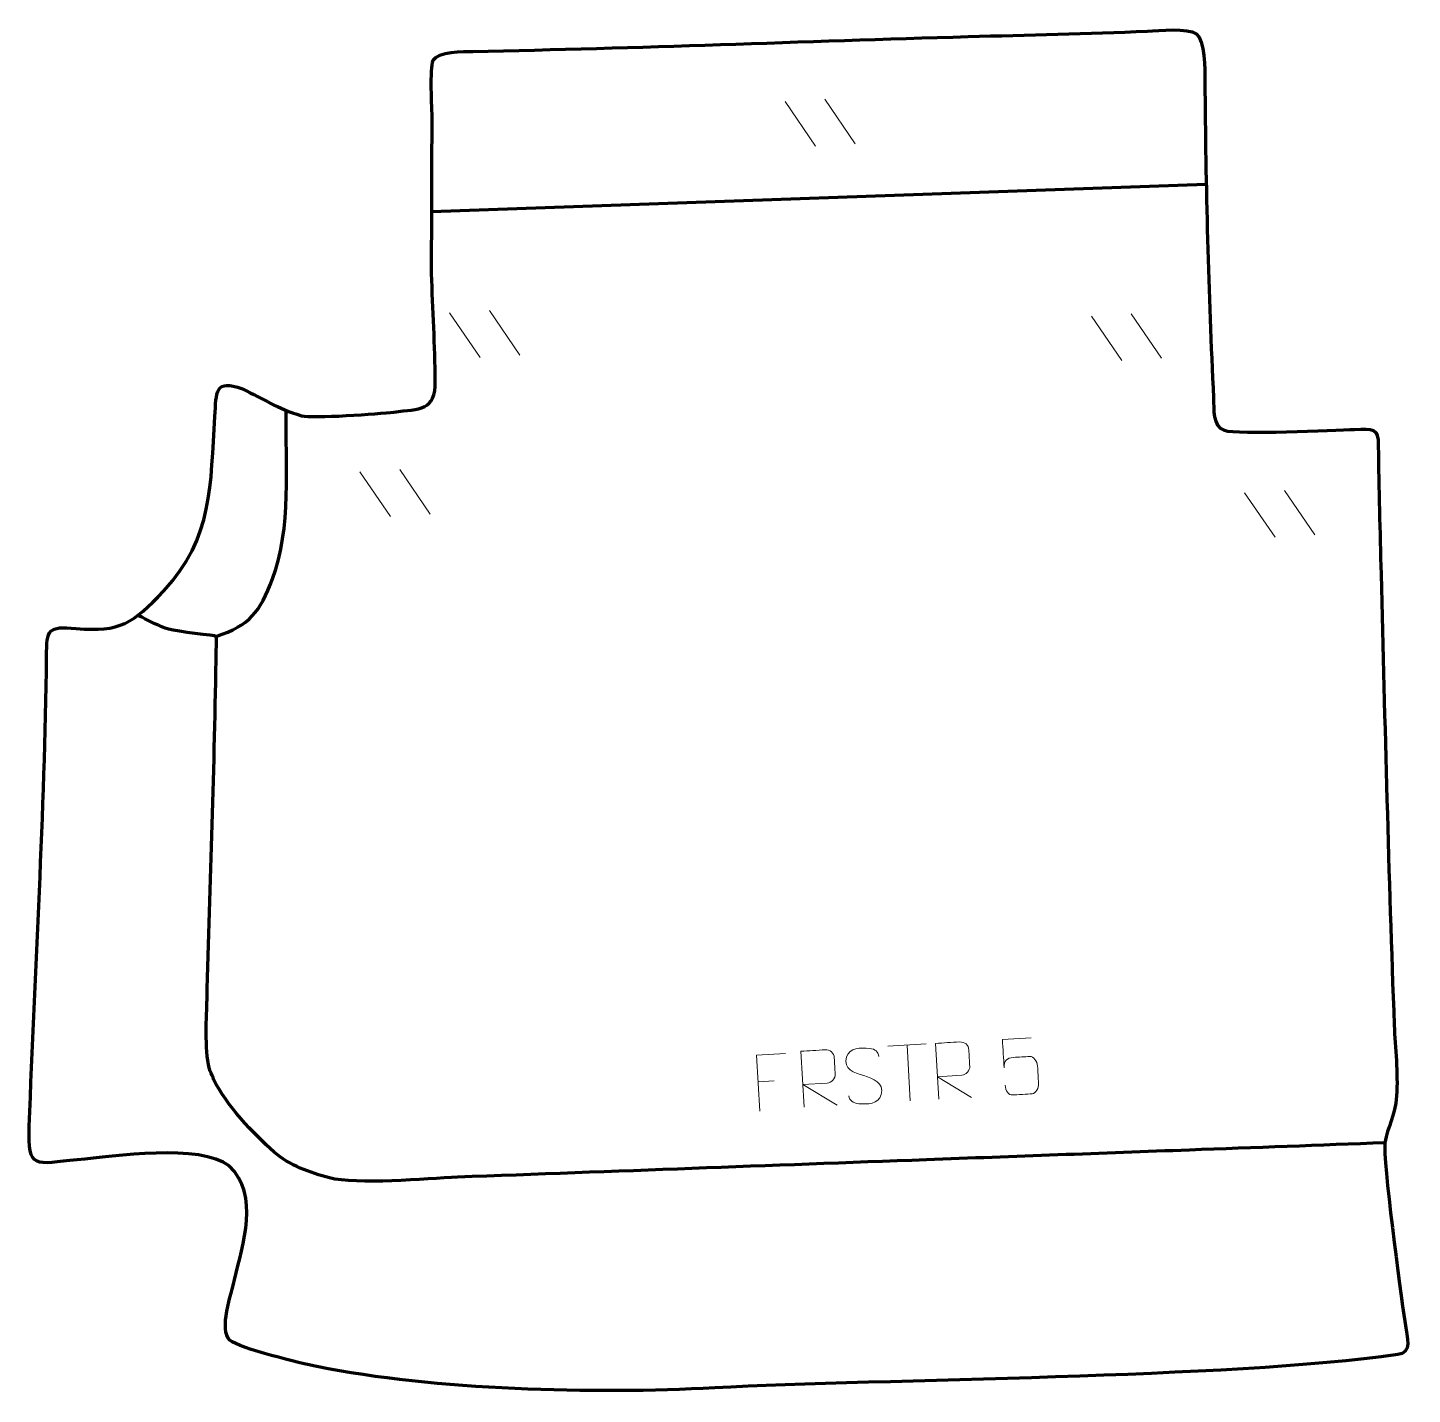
# Model space of a CAD drawing. Header units: millimetres. Extents: x -299 to 317, y -301 to 308.
import ezdxf

# ---------------------------------------------------------------- set-up
doc = ezdxf.new("R2010")
doc.units = ezdxf.units.MM
doc.header["$MEASUREMENT"] = 0
doc.layers.add('layer 1', color=7, linetype='Continuous', plot=False)
doc.layers.add('layer 2', color=7, linetype='Continuous')
doc.layers.add('layer 3', color=7, linetype='Continuous')

msp = doc.modelspace()

# ---------------------------------------------------------------- linework, layer by layer
at = {"layer": 'layer 1', "color": 250, "lineweight": 9}
for points in [[(38.0901, 274.9802), (38.0901, 274.9802), (51.6324, 255.1926), (51.6324, 255.1926)], [(55.7897, 276.0151), (55.7897, 276.0151), (69.3321, 256.2275), (69.3321, 256.2275)], [(-111.1873, 180.8563), (-111.1873, 180.8563), (-97.6449, 161.0688), (-97.6449, 161.0688)], [(-93.4876, 181.8912), (-93.4876, 181.8912), (-79.9452, 162.1037), (-79.9452, 162.1037)], [(174.4688, 179.4661), (174.4688, 179.4661), (188.0112, 159.6785), (188.0112, 159.6785)], [(192.1685, 180.5009), (192.1685, 180.5009), (205.7109, 160.7134), (205.7109, 160.7134)], [(-133.4001, 111.1242), (-133.4001, 111.1242), (-119.8577, 91.3366), (-119.8577, 91.3366)], [(-151.0998, 110.0893), (-151.0998, 110.0893), (-137.5574, 90.3017), (-137.5574, 90.3017)], [(242.679, 100.7633), (242.679, 100.7633), (256.2213, 80.9757), (256.2213, 80.9757)], [(260.3786, 101.7982), (260.3786, 101.7982), (273.921, 82.0106), (273.921, 82.0106)], [(83.9196, -145.6215), (83.9196, -145.6215), (100.8779, -144.63), (100.8779, -144.63)], [(93.8541, -170.0133), (93.8541, -170.0133), (92.3976, -145.1023), (92.3976, -145.1023)], [(26.0719, -161.4783), (26.0719, -161.4783), (33.2278, -161.0599), (33.2278, -161.0599)]]:
    msp.add_open_spline(points, degree=3, dxfattribs=at)
for points, knots in [([(46.6025, -172.7759), (46.6025, -172.7759), (45.146, -147.865), (45.146, -147.865), (45.146, -147.865), (48.7346, -147.6552), (52.324, -147.4453), (55.9131, -147.2354), (55.9131, -147.2354), (58.2366, -147.1373), (59.8782, -148.5339), (60.0123, -150.8965), (60.0123, -150.8965), (60.1307, -152.9286), (60.3092, -155.9827), (60.4285, -158.0153), (60.4285, -158.0153), (60.5315, -159.8879), (58.8356, -161.9322), (56.8306, -162.0686), (56.8306, -162.0686), (56.8306, -162.0686), (46.0134, -162.701), (46.0134, -162.701), (46.0134, -162.701), (46.0134, -162.701), (61.2323, -171.9205), (61.2323, -171.9205)], [0, 0, 0, 0, 0.125, 0.125, 0.125, 0.125, 0.25, 0.25, 0.25, 0.25, 0.375, 0.375, 0.375, 0.375, 0.5, 0.5, 0.5, 0.5, 0.625, 0.625, 0.625, 0.625, 0.75, 0.75, 0.75, 0.75, 1, 1, 1, 1]), ([(73.1597, -158.7251), (68.8328, -157.5052), (63.8283, -155.999), (65.5078, -150.371), (65.5078, -150.371), (66.767, -146.1504), (71.9944, -146.234), (75.627, -146.6237), (75.627, -146.6237), (78.5105, -146.9331), (79.4446, -148.0938), (79.8763, -150.1562)], [0, 0, 0, 0, 0.25, 0.25, 0.25, 0.25, 0.5, 0.5, 0.5, 0.5, 1, 1, 1, 1]), ([(106.5002, -169.2739), (106.5002, -169.2739), (105.0437, -144.3629), (105.0437, -144.3629), (105.0437, -144.3629), (108.6323, -144.1531), (112.2217, -143.9432), (115.8108, -143.7333), (115.8108, -143.7333), (118.1343, -143.6353), (119.7759, -145.0318), (119.91, -147.3944), (119.91, -147.3944), (120.0284, -149.4265), (120.2069, -152.4807), (120.3262, -154.5132), (120.3262, -154.5132), (120.4292, -156.3858), (118.7333, -158.4301), (116.7283, -158.5665), (116.7283, -158.5665), (116.7283, -158.5665), (105.9111, -159.199), (105.9111, -159.199), (105.9111, -159.199), (105.9111, -159.199), (121.1299, -168.4185), (121.1299, -168.4185)], [0, 0, 0, 0, 0.125, 0.125, 0.125, 0.125, 0.25, 0.25, 0.25, 0.25, 0.375, 0.375, 0.375, 0.375, 0.5, 0.5, 0.5, 0.5, 0.625, 0.625, 0.625, 0.625, 0.75, 0.75, 0.75, 0.75, 1, 1, 1, 1]), ([(147.6983, -141.8909), (147.6983, -141.8909), (134.8685, -142.6411), (134.8685, -142.6411), (134.8685, -142.6411), (135.1158, -146.8645), (135.3627, -151.0881), (135.6094, -155.3121), (135.6094, -155.3121), (135.4159, -152.0077), (136.9815, -150.8425), (139.7852, -150.618), (139.7852, -150.618), (142.2206, -150.4753), (144.656, -150.3329), (147.091, -150.1908), (147.091, -150.1908), (148.7376, -150.0877), (150.349, -152.3781), (150.4982, -154.4416), (150.4982, -154.4416), (150.6489, -157.0245), (150.7999, -159.6077), (150.9513, -162.191), (150.9513, -162.191), (151.1117, -164.1443), (149.7571, -166.664), (148.1374, -166.8173), (148.1374, -166.8173), (146.1842, -166.9312), (141.2976, -167.2169), (139.3439, -167.3315), (139.3439, -167.3315), (137.5021, -167.448), (136.2822, -165.5511), (136.1125, -163.0056)], [0, 0, 0, 0, 0.1, 0.1, 0.1, 0.1, 0.2, 0.2, 0.2, 0.2, 0.3, 0.3, 0.3, 0.3, 0.4, 0.4, 0.4, 0.4, 0.5, 0.5, 0.5, 0.5, 0.6, 0.6, 0.6, 0.6, 0.7, 0.7, 0.7, 0.7, 0.8, 0.8, 0.8, 0.8, 1, 1, 1, 1]), ([(38.2306, -148.8674), (38.2306, -148.8674), (25.3785, -149.6189), (25.3785, -149.6189), (25.3785, -149.6189), (25.3785, -149.6189), (26.8351, -174.5299), (26.8351, -174.5299)], [0, 0, 0, 0, 0.33333333, 0.33333333, 0.33333333, 0.33333333, 1, 1, 1, 1]), ([(73.1597, -158.7252), (77.2676, -160.1346), (82.3987, -161.7261), (80.8807, -167.1843), (80.8807, -167.1843), (79.6725, -171.5286), (74.7551, -171.559), (71.0029, -171.2227), (71.0029, -171.2227), (68.2337, -170.9742), (66.944, -169.834), (66.4434, -167.7475)], [0, 0, 0, 0, 0.25, 0.25, 0.25, 0.25, 0.5, 0.5, 0.5, 0.5, 1, 1, 1, 1])]:
    msp.add_open_spline(points, degree=3, knots=knots, dxfattribs=at)
at = {"layer": 'layer 2', "color": 142, "lineweight": 158}
msp.add_open_spline([(225.5882, 238.0311), (225.5882, 238.0311), (-119.1458, 225.8243), (-119.1458, 225.8243)], degree=3, dxfattribs=at)
for points, knots in [([(-215.0709, 36.8337), (-200.0831, 42.0017), (-195.6888, 47.4541), (-189.9849, 62.5163), (-189.9849, 62.5163), (-181.5672, 84.7452), (-184.2579, 113.5963), (-183.9844, 137.5076)], [0, 0, 0, 0, 0.33333333, 0.33333333, 0.33333333, 0.33333333, 1, 1, 1, 1]), ([(305.1221, -188.652), (276.1045, -189.7275), (247.0869, -190.8029), (218.0693, -191.8784), (218.0693, -191.8784), (179.0457, -193.3247), (140.022, -194.771), (100.9984, -196.2174), (100.9984, -196.2174), (31.4563, -198.7944), (-38.0859, -201.3722), (-107.6281, -203.9497), (-107.6281, -203.9497), (-121.5743, -204.5409), (-152.6282, -207.4599), (-164.7036, -204.2629), (-164.7036, -204.2629), (-173.473, -201.9412), (-182.344, -198.7451), (-189.317, -192.7768), (-189.317, -192.7768), (-198.2825, -184.6173), (-211.0306, -171.6553), (-216.0787, -160.5719), (-216.0787, -160.5719), (-216.6676, -159.2788), (-217.1878, -157.9986), (-217.72, -156.6828), (-217.72, -156.6828), (-220.2884, -149.8811), (-219.4529, -133.8807), (-219.2329, -126.22), (-219.2329, -126.22), (-219.2329, -126.22), (-219.1934, -124.8425), (-219.1934, -124.8425), (-219.1934, -124.8425), (-217.7211, -73.0104), (-215.8268, -20.7914), (-215.0613, 31.0185), (-215.0613, 31.0185), (-215.0493, 31.8301), (-214.9274, 36.185), (-215.0709, 36.8337), (-215.0709, 36.8337), (-215.4205, 37.3061), (-232.509, 38.8607), (-236.275, 40.0417), (-236.275, 40.0417), (-240.1769, 41.2652), (-244.5977, 43.5446), (-248.2751, 45.3453), (-248.2751, 45.3453), (-248.2751, 45.3453), (-249.9848, 46.1881), (-249.9848, 46.1881)], [0, 0, 0, 0, 0.06666667, 0.06666667, 0.06666667, 0.06666667, 0.13333333, 0.13333333, 0.13333333, 0.13333333, 0.2, 0.2, 0.2, 0.2, 0.26666667, 0.26666667, 0.26666667, 0.26666667, 0.33333333, 0.33333333, 0.33333333, 0.33333333, 0.4, 0.4, 0.4, 0.4, 0.46666667, 0.46666667, 0.46666667, 0.46666667, 0.53333333, 0.53333333, 0.53333333, 0.53333333, 0.6, 0.6, 0.6, 0.6, 0.66666667, 0.66666667, 0.66666667, 0.66666667, 0.73333333, 0.73333333, 0.73333333, 0.73333333, 0.8, 0.8, 0.8, 0.8, 0.86666667, 0.86666667, 0.86666667, 0.86666667, 1, 1, 1, 1])]:
    msp.add_open_spline(points, degree=3, knots=knots, dxfattribs=at)
at = {"layer": 'layer 3', "color": 242, "lineweight": 158}
msp.add_open_spline([(-119.2417, 198.3928), (-118.69, 182.6491), (-117.7584, 166.1357), (-117.5764, 150.4798), (-117.5764, 150.4798), (-117.422, 137.1966), (-124.4879, 138.2428), (-136.0202, 136.7533), (-136.0202, 136.7533), (-142.544, 135.9445), (-172.2288, 133.8314), (-177.1983, 135.0824), (-177.1983, 135.0824), (-188.2414, 138.5065), (-193.5664, 142.4445), (-203.4059, 147.0353), (-203.4059, 147.0353), (-215.8603, 151.7295), (-214.9232, 145.7433), (-215.7185, 134.7486), (-215.7185, 134.7486), (-217.6775, 104.4966), (-216.3354, 80.7533), (-238.4771, 57.1061), (-238.4771, 57.1061), (-252.2019, 42.6457), (-257.7053, 38.6374), (-277.4576, 40.3734), (-277.4576, 40.3734), (-290.0851, 41.4831), (-290.5678, 40.0709), (-290.6026, 27.8124), (-290.6026, 27.8124), (-291.3484, -41.9304), (-295.8308, -111.4855), (-298.3001, -181.1665), (-298.3001, -181.1665), (-299.0069, -201.1065), (-295.5487, -197.9199), (-276.9282, -196.2158), (-276.9282, -196.2158), (-260.7425, -194.6775), (-222.2179, -188.8387), (-209.3159, -198.9565), (-209.3159, -198.9565), (-195.5747, -211.8307), (-203.348, -233.8908), (-206.9228, -249.6256), (-206.9228, -249.6256), (-208.2259, -255.3612), (-214.0521, -272.158), (-208.9885, -276.533), (-208.9885, -276.533), (-204.8019, -280.1504), (-176.7972, -287.008), (-170.3252, -288.2992), (-170.3252, -288.2992), (-117.3224, -298.8735), (-47.3377, -300.6332), (6.8041, -297.7621), (6.8041, -297.7621), (81.3572, -293.8085), (235.5659, -293.6577), (310.7924, -282.9676), (310.7924, -282.9676), (317.3055, -282.0422), (315.1379, -276.2375), (313.9203, -268.0085), (313.9203, -268.0085), (312.1061, -255.7477), (304.0525, -195.6682), (305.1221, -188.652), (305.1221, -188.652), (306.2297, -181.3863), (309.7241, -176.9546), (310.3222, -167.6615), (310.3222, -167.6615), (310.9548, -157.8301), (309.7194, -146.3005), (309.2421, -136.3268), (309.2421, -136.3268), (306.7378, -69.3372), (305.0832, -2.391), (303.3985, 64.618), (303.3985, 64.618), (302.9212, 83.6039), (302.3187, 102.5862), (302.1731, 121.5749), (302.1731, 121.5749), (302.1091, 129.9205), (299.9993, 129.3353), (291.5856, 129.0137), (291.5856, 129.0137), (282.1635, 128.6622), (239.7342, 126.5559), (233.5795, 128.6336), (233.5795, 128.6336), (228.2427, 130.4351), (229.07, 138.0276), (228.8195, 143.026), (228.8195, 143.026), (226.4895, 189.5339), (225.303, 237.534), (224.9943, 284.0353), (224.9943, 284.0353), (224.96, 289.1742), (224.9821, 302.3426), (221.0741, 305.2041), (221.0741, 305.2041), (217.3983, 307.8954), (204.7357, 306.6745), (199.3673, 306.4156), (199.3673, 306.4156), (172.8129, 305.1354), (146.2056, 304.6871), (119.631, 303.9312), (119.631, 303.9312), (46.1667, 301.8224), (-27.4833, 298.7903), (-100.9204, 297.3163), (-100.9204, 297.3163), (-104.6916, 297.2405), (-116.7178, 297.3478), (-118.4702, 293.3774), (-118.4702, 293.3774), (-120.1241, 289.6303), (-118.9815, 272.3226), (-119.0008, 266.9383), (-119.0008, 266.9383), (-119.0829, 244.09), (-119.1614, 221.2413), (-119.2417, 198.3928)], degree=3, knots=[0, 0, 0, 0, 0.02941176, 0.02941176, 0.02941176, 0.02941176, 0.05882353, 0.05882353, 0.05882353, 0.05882353, 0.08823529, 0.08823529, 0.08823529, 0.08823529, 0.11764706, 0.11764706, 0.11764706, 0.11764706, 0.14705882, 0.14705882, 0.14705882, 0.14705882, 0.17647059, 0.17647059, 0.17647059, 0.17647059, 0.20588235, 0.20588235, 0.20588235, 0.20588235, 0.23529412, 0.23529412, 0.23529412, 0.23529412, 0.26470588, 0.26470588, 0.26470588, 0.26470588, 0.29411765, 0.29411765, 0.29411765, 0.29411765, 0.32352941, 0.32352941, 0.32352941, 0.32352941, 0.35294118, 0.35294118, 0.35294118, 0.35294118, 0.38235294, 0.38235294, 0.38235294, 0.38235294, 0.41176471, 0.41176471, 0.41176471, 0.41176471, 0.44117647, 0.44117647, 0.44117647, 0.44117647, 0.47058824, 0.47058824, 0.47058824, 0.47058824, 0.5, 0.5, 0.5, 0.5, 0.52941176, 0.52941176, 0.52941176, 0.52941176, 0.55882353, 0.55882353, 0.55882353, 0.55882353, 0.58823529, 0.58823529, 0.58823529, 0.58823529, 0.61764706, 0.61764706, 0.61764706, 0.61764706, 0.64705882, 0.64705882, 0.64705882, 0.64705882, 0.67647059, 0.67647059, 0.67647059, 0.67647059, 0.70588235, 0.70588235, 0.70588235, 0.70588235, 0.73529412, 0.73529412, 0.73529412, 0.73529412, 0.76470588, 0.76470588, 0.76470588, 0.76470588, 0.79411765, 0.79411765, 0.79411765, 0.79411765, 0.82352941, 0.82352941, 0.82352941, 0.82352941, 0.85294118, 0.85294118, 0.85294118, 0.85294118, 0.88235294, 0.88235294, 0.88235294, 0.88235294, 0.91176471, 0.91176471, 0.91176471, 0.91176471, 0.94117647, 0.94117647, 0.94117647, 0.94117647, 1, 1, 1, 1], dxfattribs=at)

doc.saveas('drawing.dxf')
